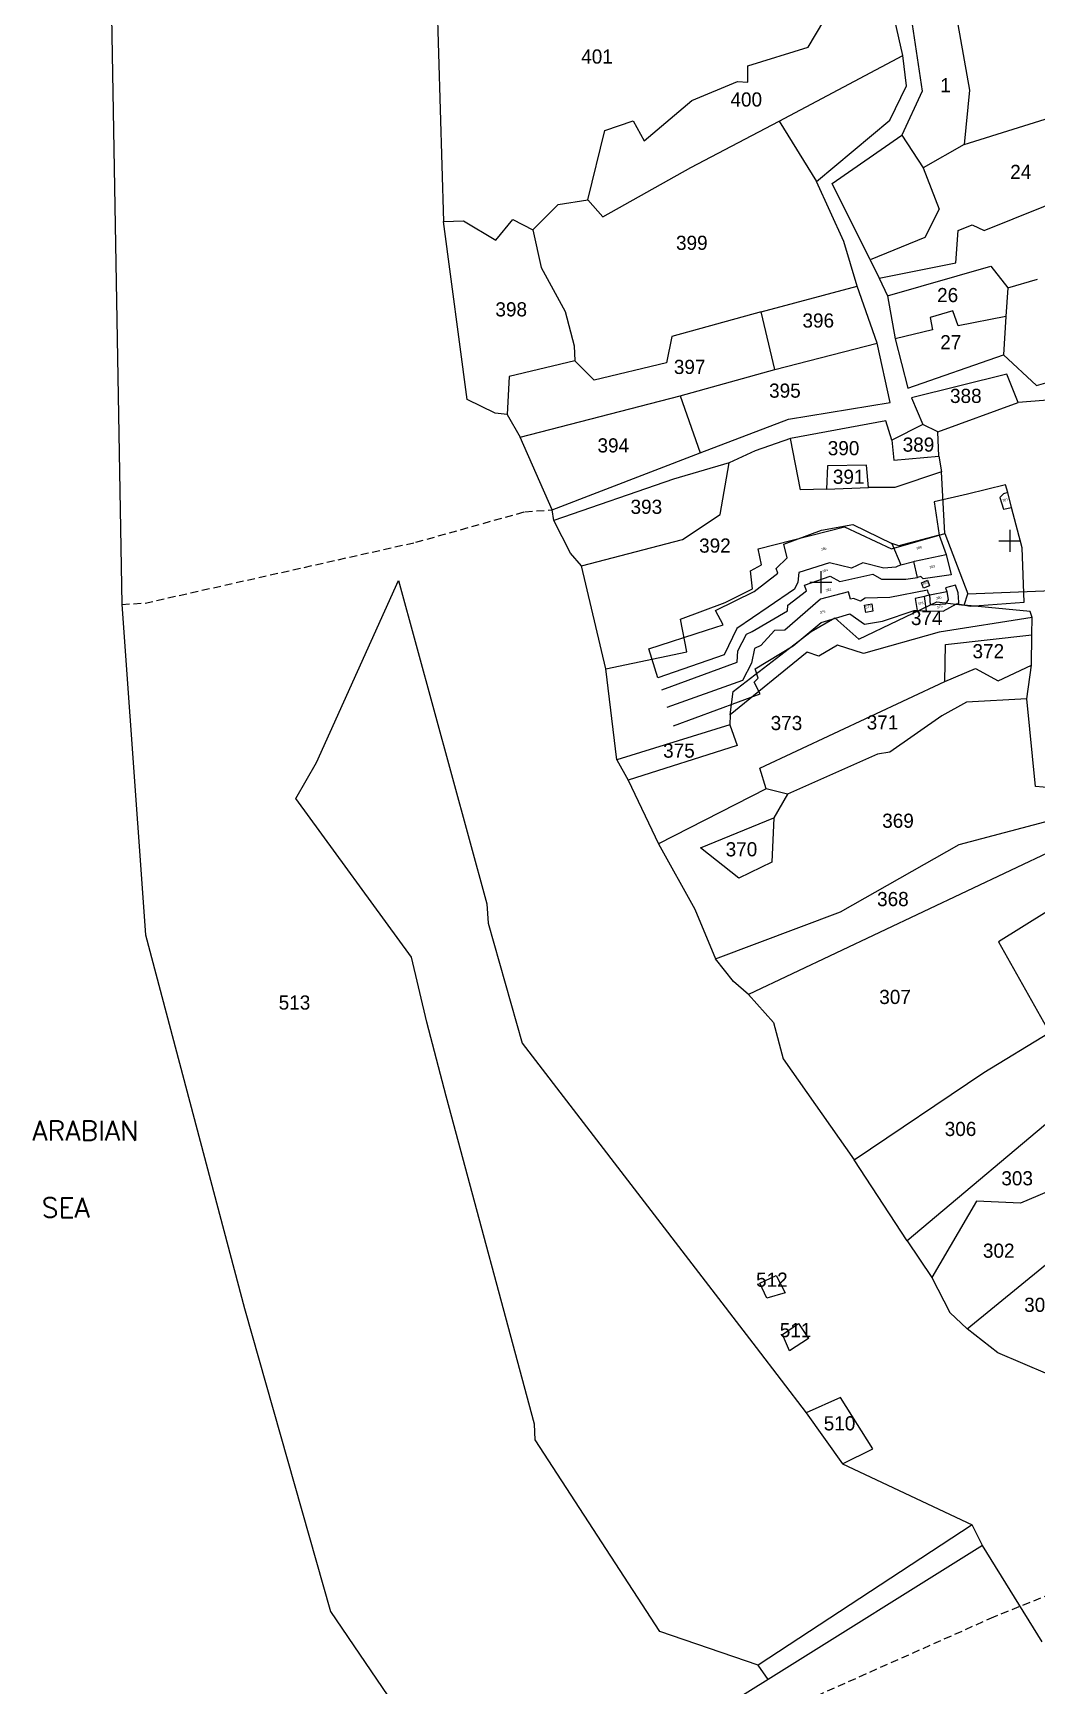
# Model space of a CAD drawing. Header units: metres. Extents: x 276552 to 278749, y 2059817 to 2062422.
# Drawn here: x 276552 to 277199, y 2060442 to 2061507 of the extents above; entities that cross this region are included whole.
import ezdxf
from ezdxf.enums import TextEntityAlignment as Align

# ---------------------------------------------------------------- set-up
doc = ezdxf.new("R2010")
doc.units = ezdxf.units.M
doc.linetypes.add('DASHED', pattern=[0.75, 0.5, -0.25])
for name, color, linetype in [('LINE_FOOTPATH', 1, 'DASHED'), ('OFF', 1, 'Continuous'), ('POLY_PARCEL', 6, 'Continuous'), ('POLY_ROAD', 30, 'Continuous'), ('POLY_WATER', 4, 'Continuous'), ('TEXT_MAPOUT', 7, 'Continuous'), ('TEXT_PARCEL', 7, 'Continuous'), ('V_BOUND_LINE', 7, 'Continuous')]:
    doc.layers.add(name, color=color, linetype=linetype)
doc.styles.get("Standard").update_dxf_attribs({"font": 'simplex.shx'})
doc.styles.add('TEXT_MAP', font='')
doc.styles.get('TEXT_MAP').set_extended_font_data('Kruti Dev 050')

msp = doc.modelspace()

# ---------------------------------------------------------------- linework, layer by layer
for points in [[(277182, 2061187.3), (277182, 2061173.1)], [(277174.9, 2061180.2), (277189.1, 2061180.2)], [(277053.1, 2061153.4), (277067.3, 2061153.4)], [(277060.2, 2061160.5), (277060.2, 2061146.3)]]:
    msp.add_lwpolyline(points)
at = {"layer": 'LINE_FOOTPATH', "ltscale": 10}
for p, q in [((276799.1, 2061179.2), (276869.4, 2061198.9)), ((276869.4, 2061198.9), (276886.9, 2061200)), ((276624.7, 2061140), (276799.1, 2061179.2)), ((276609.6, 2061139.1), (276624.7, 2061140)), ((277347.9, 2060557.1), (277171.5, 2060486.2)), ((277171.5, 2060486.2), (277012.1, 2060415.2))]:
    msp.add_line(p, q, dxfattribs=at)
at = {"layer": 'OFF'}
for p, q in [((277130.5, 2061145.3), (277126.9, 2061144.2)), ((277152.5, 2061138.6), (277154.8, 2061145.9)), ((277164.4, 2060532.4), (277157.6, 2060545.8)), ((277026.3, 2060446), (277019.7, 2060455.2))]:
    msp.add_line(p, q, dxfattribs=at)
at = {"layer": 'POLY_PARCEL'}
for p, q in [((276812.3, 2061542.9), (276817, 2061385.9)), ((277051.9, 2061498.4), (277062.1, 2061515.3)), ((277148.5, 2061513.1), (277156, 2061470.6)), ((277013, 2061486.4), (277051.9, 2061498.4)), ((277013, 2061475.8), (277013, 2061486.4)), ((277033.4, 2061450.6), (277112.9, 2061493)), ((276977, 2061464.1), (277006.4, 2061476.3)), ((277006.4, 2061476.3), (277013, 2061475.8)), ((277152.6, 2061435.6), (277283.3, 2061476.5)), ((276946.2, 2061438.1), (276977, 2061464.1)), ((277156, 2061470.6), (277152.6, 2061435.6)), ((276909.9, 2061400), (276920.9, 2061444.7)), ((276920.9, 2061444.7), (276939.1, 2061450.9)), ((276939.1, 2061450.9), (276946.2, 2061438.1)), ((276976.3, 2061420.9), (277033.4, 2061450.6)), ((277033.4, 2061450.6), (277057.3, 2061411.8)), ((277152.6, 2061435.6), (277126.2, 2061420.5)), ((277165.5, 2061380.3), (277293.1, 2061431.6)), ((276919.7, 2061389), (276976.3, 2061420.9)), ((276890.9, 2061396.9), (276909.9, 2061400)), ((276909.9, 2061400), (276919.7, 2061389)), ((276850.6, 2061374), (276861.7, 2061387.3)), ((276861.7, 2061387.3), (276874.5, 2061380.7)), ((276874.5, 2061380.7), (276890.9, 2061396.9)), ((276817, 2061385.9), (276829.8, 2061386.4)), ((276832.2, 2061271.3), (276817, 2061385.9)), ((276829.8, 2061386.4), (276850.6, 2061374)), ((276874.5, 2061380.7), (276879.9, 2061356.3)), ((277147.2, 2061359.3), (277148.7, 2061380.3)), ((277148.7, 2061380.3), (277157.7, 2061383.8)), ((277157.7, 2061383.8), (277165.5, 2061380.3)), ((276879.9, 2061356.3), (276895.4, 2061328)), ((277097.7, 2061349.5), (277147.2, 2061359.3)), ((277103.1, 2061338.1), (277169.7, 2061357.3)), ((277169.7, 2061357.3), (277180.7, 2061343.3)), ((277180.7, 2061343.3), (277199.8, 2061348.8)), ((277021.6, 2061327.8), (277083.6, 2061344.3)), ((277180.7, 2061343.3), (277179.3, 2061324.8)), ((276895.4, 2061328), (276901.2, 2061305.9)), ((277021.6, 2061327.8), (276964.1, 2061311.8)), ((277030.5, 2061290.6), (277021.6, 2061327.8)), ((277145.2, 2061328.3), (277130.7, 2061324.2)), ((277130.7, 2061324.2), (277132.2, 2061316.2)), ((277148.7, 2061318.8), (277145.2, 2061328.3)), ((277179.3, 2061324.8), (277148.7, 2061318.8)), ((277179.3, 2061324.8), (277177.9, 2061300.1)), ((277132.2, 2061316.2), (277108, 2061310.3)), ((276901.2, 2061305.9), (276901.6, 2061296.2)), ((276964.1, 2061311.8), (276960.6, 2061294.8)), ((277030.5, 2061290.6), (277096.4, 2061307.6)), ((276901.6, 2061296.2), (276859.2, 2061286)), ((276914.1, 2061283.8), (276901.6, 2061296.2)), ((276960.6, 2061294.8), (276914.1, 2061283.8)), ((276859.2, 2061286), (276857.9, 2061261.6)), ((276969.4, 2061273.7), (277030.5, 2061290.6)), ((276850.3, 2061262.5), (276832.2, 2061271.3)), ((276866.3, 2061247), (276969.4, 2061273.7)), ((276969.4, 2061273.7), (276982.4, 2061236.8)), ((276857.9, 2061261.6), (276850.3, 2061262.5)), ((276857.9, 2061261.6), (276866.3, 2061247)), ((277135.6, 2061250.3), (277187.4, 2061269.2)), ((277135.6, 2061250.3), (277126, 2061255.1)), ((277136.1, 2061234.8), (277135.6, 2061250.3)), ((276886.9, 2061200), (276866.3, 2061247)), ((277047.1, 2061213), (277040.6, 2061246)), ((277106, 2061245), (277107.3, 2061232.1)), ((276995.3, 2061197), (277001.1, 2061230.5)), ((277064.4, 2061228.5), (277063.9, 2061213.5)), ((277089.6, 2061229), (277064.4, 2061228.5)), ((277090.9, 2061214.4), (277089.6, 2061229)), ((277107.3, 2061232.1), (277136.1, 2061234.8)), ((277136.1, 2061234.8), (277137.9, 2061224.6)), ((277137.9, 2061224.6), (277107.8, 2061214.4)), ((277140.1, 2061184.8), (277137.9, 2061224.6)), ((277063.9, 2061213.5), (277047.1, 2061213)), ((277063.9, 2061213.5), (277090.9, 2061214.4)), ((277107.8, 2061214.4), (277090.9, 2061214.4)), ((277154.6, 2061210.2), (277133.1, 2061205.2)), ((277179.1, 2061216.3), (277154.6, 2061210.2)), ((277177.9, 2061210.4), (277175.5, 2061208)), ((277175.5, 2061208), (277177.8, 2061200.6)), ((277180.6, 2061211.2), (277177.9, 2061210.4)), ((277180.6, 2061211.2), (277179.1, 2061216.3)), ((277183.1, 2061201.6), (277180.6, 2061211.2)), ((276971, 2061181), (276995.3, 2061197)), ((277133.1, 2061205.2), (277136.5, 2061183.7)), ((277177.8, 2061200.6), (277183.1, 2061201.6)), ((277190, 2061175.6), (277183.1, 2061201.6)), ((276898.8, 2061172.1), (276888.1, 2061193.3)), ((277019.7, 2061174.9), (277075.5, 2061189.1)), ((277036.2, 2061177.9), (277060.5, 2061187)), ((277060.5, 2061187), (277080.8, 2061190.6)), ((277075.5, 2061189.1), (277105.6, 2061175)), ((277080.8, 2061190.6), (277105.9, 2061178.3)), ((277105.6, 2061175), (277140.1, 2061184.8)), ((277140.1, 2061184.8), (277154.8, 2061145.9)), ((276905.9, 2061164.1), (276971, 2061181)), ((277021.9, 2061164.7), (277019.7, 2061174.9)), ((277038.5, 2061169.1), (277036.2, 2061177.9)), ((277110.4, 2061177), (277105.9, 2061178.3)), ((277105.9, 2061178.3), (277111.8, 2061164.6)), ((277136.5, 2061183.7), (277110.4, 2061177)), ((277136.5, 2061183.7), (277141, 2061171.4)), ((277191.2, 2061140.6), (277190, 2061175.6)), ((276905.9, 2061164.1), (276898.8, 2061172.1)), ((276921.5, 2061097.7), (276905.9, 2061164.1)), ((277014.9, 2061160.7), (277021.9, 2061164.7)), ((277031.3, 2061162.2), (277038.5, 2061169.1)), ((277065.7, 2061166), (277046, 2061159.7)), ((277080, 2061162.6), (277065.7, 2061166)), ((277087.3, 2061165.9), (277080, 2061162.6)), ((277100.7, 2061162.4), (277087.3, 2061165.9)), ((277111.8, 2061164.6), (277108.4, 2061163.2)), ((277111.8, 2061164.6), (277120.1, 2061166.7)), ((277120.1, 2061166.7), (277120.6, 2061167)), ((277122.4, 2061156.5), (277120.1, 2061166.7)), ((277120.6, 2061167), (277141, 2061171.4)), ((277141, 2061171.4), (277144.2, 2061158.3)), ((276735, 2061037.3), (276788, 2061154.6)), ((276788, 2061154.6), (276844.9, 2060946)), ((277016.2, 2061149.2), (277014.9, 2061160.7)), ((277017.1, 2061147.5), (277032.4, 2061159.3)), ((277032.4, 2061159.3), (277031.3, 2061162.2)), ((277045.4, 2061153.4), (277043.2, 2061148.9)), ((277046, 2061159.7), (277045.4, 2061153.4)), ((277049.6, 2061151.6), (277066.2, 2061157.3)), ((277066.2, 2061157.3), (277072.4, 2061153.8)), ((277072.4, 2061153.8), (277093.6, 2061158.7)), ((277093.6, 2061158.7), (277099.2, 2061155.5)), ((277099.2, 2061155.5), (277114.9, 2061155.4)), ((277108.4, 2061163.2), (277100.7, 2061162.4)), ((277114.9, 2061155.4), (277122.4, 2061156.5)), ((277124.5, 2061157.2), (277122.4, 2061156.5)), ((277126.1, 2061155.6), (277124.5, 2061157.2)), ((277125, 2061153.1), (277129, 2061154.7)), ((277126.3, 2061149.7), (277125, 2061153.1)), ((277144.2, 2061158.3), (277126.1, 2061155.6)), ((277129, 2061154.7), (277130.1, 2061151.2)), ((276992.3, 2061135.3), (277017.1, 2061147.5)), ((276998.5, 2061140.3), (277016.2, 2061149.2)), ((277043.2, 2061148.9), (277026.2, 2061137.4)), ((277060, 2061142.5), (277036.9, 2061122.5)), ((277038.8, 2061138.7), (277050.9, 2061147.8)), ((277050.9, 2061147.8), (277049.6, 2061151.6)), ((277078, 2061147.2), (277060, 2061142.5)), ((277079.3, 2061142.6), (277078, 2061147.2)), ((277081.2, 2061143), (277079.3, 2061142.6)), ((277085.8, 2061141.3), (277081.2, 2061143)), ((277088.7, 2061143.1), (277085.8, 2061141.3)), ((277104.6, 2061143.5), (277088.7, 2061143.1)), ((277128.9, 2061148.3), (277104.6, 2061143.5)), ((277126.9, 2061144.2), (277121, 2061142.9)), ((277121, 2061142.9), (277122.2, 2061135.3)), ((277130.1, 2061151.2), (277126.3, 2061149.7)), ((277128.2, 2061135), (277126.9, 2061144.2)), ((277129.5, 2061146.2), (277128.9, 2061148.3)), ((277130.5, 2061145.3), (277129.5, 2061146.2)), ((277130.5, 2061145.3), (277141.3, 2061147.5)), ((277130.9, 2061138.7), (277130.5, 2061145.3)), ((277146.9, 2061151.5), (277140.6, 2061149.9)), ((277140.6, 2061149.9), (277141.3, 2061147.5)), ((277141.3, 2061147.5), (277142.2, 2061142)), ((277148.7, 2061146.7), (277146.9, 2061151.5)), ((277149, 2061140.6), (277148.7, 2061146.7)), ((276969.8, 2061129.7), (276998.5, 2061140.3)), ((276997.3, 2061126), (276992.3, 2061135.3)), ((277026.2, 2061137.4), (277006.1, 2061123.6)), ((277015.8, 2061121.7), (277038.6, 2061135)), ((277038.6, 2061135), (277038.8, 2061138.7)), ((277060.4, 2061127.5), (277078.8, 2061133)), ((277078.8, 2061133), (277088.2, 2061126.3)), ((277084.6, 2061116.8), (277135, 2061140.7)), ((277088.4, 2061138.7), (277093.1, 2061139.4)), ((277089.1, 2061134), (277088.4, 2061138.7)), ((277093.7, 2061134.8), (277089.1, 2061134)), ((277093.1, 2061139.4), (277093.7, 2061134.8)), ((277099.9, 2061128.4), (277120.3, 2061135.2)), ((277120.3, 2061135.2), (277122.2, 2061135.3)), ((277122.2, 2061135.3), (277128.2, 2061135)), ((277128.2, 2061135), (277139, 2061134.8)), ((277140.3, 2061139.3), (277130.9, 2061138.7)), ((277135, 2061140.7), (277152.5, 2061138.6)), ((277139, 2061134.8), (277147.5, 2061139.4)), ((277142.2, 2061142), (277140.3, 2061139.3)), ((277147.5, 2061139.4), (277148.6, 2061139.5)), ((277148.6, 2061139.5), (277149, 2061140.6)), ((277148.6, 2061139.5), (277156.3, 2061138)), ((277156.3, 2061138), (277191.2, 2061140.6)), ((276949.2, 2061110.5), (276986.5, 2061122.6)), ((276973.8, 2061108.5), (276969.8, 2061129.7)), ((276986.5, 2061122.6), (276997.3, 2061126)), ((277006.1, 2061123.6), (276997.9, 2061106.6)), ((277003.6, 2061083), (277054, 2061121.6)), ((277012.2, 2061119.9), (277015.8, 2061121.7)), ((277030.3, 2061122.3), (277021.4, 2061112.6)), ((277036.9, 2061122.5), (277030.3, 2061122.3)), ((277042.4, 2061112.5), (277060.4, 2061127.5)), ((277054, 2061121.6), (277069.1, 2061130.5)), ((277069.1, 2061130.5), (277084.6, 2061116.8)), ((277136.4, 2061121.3), (277087.7, 2061107.5)), ((277088.2, 2061126.3), (277099.9, 2061128.4)), ((277196.4, 2061130.6), (277136.4, 2061121.3)), ((276955.2, 2061091.7), (276949.2, 2061110.5)), ((277006.6, 2061109.3), (277012.2, 2061119.9)), ((277017.5, 2061110.8), (277015.5, 2061101.3)), ((277021.4, 2061112.6), (277017.5, 2061110.8)), ((277017.8, 2061097.5), (277042.4, 2061112.5)), ((277070.9, 2061112.8), (277058.9, 2061105.7)), ((277087.7, 2061107.5), (277070.9, 2061112.8)), ((277140, 2061089.4), (277140.4, 2061113.3)), ((277140.4, 2061113.3), (277196.2, 2061119.6)), ((276921.5, 2061097.7), (276973.8, 2061108.5)), ((276997.9, 2061106.6), (276955.2, 2061091.7)), ((276957.6, 2061084), (277006.2, 2061102)), ((277051.4, 2061108.3), (277001.8, 2061068)), ((277006.2, 2061102), (277006.6, 2061109.3)), ((277015.5, 2061101.3), (277009.7, 2061090.1)), ((277058.9, 2061105.7), (277051.4, 2061108.3)), ((277174.5, 2061089.9), (277196, 2061099.9)), ((276928.7, 2061038.9), (276921.5, 2061097.7)), ((277009.7, 2061090.1), (276961, 2061072.7)), ((277017.2, 2061089), (277019.7, 2061091.6)), ((277021.1, 2061081.4), (277017.2, 2061089)), ((277019.7, 2061091.6), (277017.8, 2061097.5)), ((277020.9, 2061033.5), (277140, 2061089.4)), ((277140, 2061089.4), (277159.9, 2061097.9)), ((277159.9, 2061097.9), (277174.5, 2061089.9)), ((276965.2, 2061060.8), (277021.1, 2061081.4)), ((277001.8, 2061068), (277003.6, 2061083)), ((277192.9, 2061078.3), (277154.1, 2061076.2)), ((277001.8, 2061068), (277001.4, 2061061.4)), ((277154.1, 2061076.2), (277138.2, 2061067.3)), ((277001.4, 2061061.4), (276928.7, 2061038.9)), ((277001.4, 2061061.4), (277006.3, 2061048.1)), ((277138.2, 2061067.3), (277104.6, 2061043.8)), ((277006.3, 2061048.1), (276935.9, 2061025.9)), ((276721.7, 2061013.9), (276735, 2061037.3)), ((276928.7, 2061038.9), (276935.9, 2061025.9)), ((277096.6, 2061042.5), (277038.7, 2061016.7)), ((277104.6, 2061043.8), (277096.6, 2061042.5)), ((276935.9, 2061025.9), (276955.5, 2060984.7)), ((277024.9, 2061020.2), (277020.9, 2061033.5)), ((277024.9, 2061020.2), (276955.5, 2060984.7)), ((277038.7, 2061016.7), (277024.9, 2061020.2)), ((277038.7, 2061016.7), (277029.8, 2061001.6)), ((276796.3, 2060911.8), (276721.7, 2061013.9)), ((276982.5, 2060982.1), (277029.8, 2061001.6)), ((277029.8, 2061001.6), (277028.5, 2060972.9)), ((277149.4, 2060984.4), (277211.8, 2061000.8)), ((276955.5, 2060984.7), (276979, 2060942.7)), ((277072.9, 2060940.9), (277149.4, 2060984.4)), ((277007.3, 2060962.7), (276982.5, 2060982.1)), ((277028.5, 2060972.9), (277007.3, 2060962.7)), ((277210.5, 2060980.9), (277013.6, 2060887.7)), ((277226.5, 2060954), (277174.7, 2060921.6)), ((276844.9, 2060946), (276845.8, 2060933.7)), ((276979, 2060942.7), (276992.3, 2060910.7)), ((276992.3, 2060910.7), (277072.9, 2060940.9)), ((276845.8, 2060933.7), (276867.7, 2060856.2)), ((277174.7, 2060921.6), (277207.6, 2060863.1)), ((276806.1, 2060869.8), (276796.3, 2060911.8)), ((277003.9, 2060896.1), (276992.3, 2060910.7)), ((277013.6, 2060887.7), (277003.9, 2060896.1)), ((277013.6, 2060887.7), (277029.6, 2060869.6)), ((276818.6, 2060822.1), (276806.1, 2060869.8)), ((277029.6, 2060869.6), (277035.8, 2060846.2)), ((276867.7, 2060856.2), (277018.5, 2060660.1)), ((277165.2, 2060837.3), (277207.6, 2060863.1)), ((277035.8, 2060846.2), (277081.6, 2060781)), ((277081.6, 2060781), (277165.2, 2060837.3)), ((277228.1, 2060823.3), (277115.7, 2060728.8)), ((276875.6, 2060610.6), (276818.6, 2060822.1)), ((277115.7, 2060728.8), (277081.6, 2060781)), ((277212.7, 2060763.3), (277188.8, 2060753.1)), ((277160.5, 2060754.3), (277131.8, 2060705.2)), ((277188.8, 2060753.1), (277160.5, 2060754.3)), ((277115.7, 2060728.8), (277131.8, 2060705.2)), ((277154.4, 2060672), (277226.9, 2060731.4)), ((277020.8, 2060701.6), (277031.4, 2060706.4)), ((277031.4, 2060706.4), (277037.2, 2060695.4)), ((277025.3, 2060691.8), (277020.8, 2060701.6)), ((277037.2, 2060695.4), (277025.3, 2060691.8)), ((277131.8, 2060705.2), (277143.3, 2060682.6)), ((277035.5, 2060668.4), (277045.7, 2060675.5)), ((277045.7, 2060675.5), (277052.3, 2060665.8)), ((277143.3, 2060682.6), (277154.4, 2060672)), ((277039.9, 2060657.8), (277035.5, 2060668.4)), ((277052.3, 2060665.8), (277039.9, 2060657.8)), ((277174.3, 2060656.6), (277154.4, 2060672)), ((277018.5, 2060660.1), (277050.7, 2060617.9)), ((277226.6, 2060634.1), (277174.3, 2060656.6)), ((277072.8, 2060627.9), (277050.7, 2060617.9)), ((277093.6, 2060594.8), (277072.8, 2060627.9)), ((276876, 2060600.6), (276875.6, 2060610.6)), ((277050.7, 2060617.9), (277074.2, 2060585)), ((276956.4, 2060477), (276876, 2060600.6)), ((277074.2, 2060585), (277093.6, 2060594.8)), ((277074.2, 2060585), (277157.6, 2060545.8)), ((277202.9, 2060470.3), (277164.4, 2060532.4)), ((277019.7, 2060455.2), (276956.4, 2060477)), ((277026.3, 2060446), (276846.1, 2060334.3))]:
    msp.add_line(p, q, dxfattribs=at)
at = {"layer": 'POLY_ROAD'}
for p, q in [((277112.9, 2061493), (277107.9, 2061515.8)), ((277118.4, 2061517.4), (277125.4, 2061470.1)), ((277115.3, 2061473.4), (277112.9, 2061493)), ((277104.6, 2061451.3), (277115.3, 2061473.4)), ((277125.4, 2061470.1), (277112.3, 2061441.7)), ((277057.3, 2061411.8), (277104.6, 2061451.3)), ((277075, 2061373.2), (277057.3, 2061411.8)), ((277083.6, 2061344.3), (277075, 2061373.2)), ((277092, 2061361.3), (277097.7, 2061349.5)), ((277097.7, 2061349.5), (277103.1, 2061338.1)), ((277096.4, 2061307.6), (277083.6, 2061344.3)), ((277103.1, 2061338.1), (277108, 2061310.3)), ((277104.8, 2061269.3), (277096.4, 2061307.6)), ((277108, 2061310.3), (277116.2, 2061278.5)), ((277116.2, 2061278.5), (277177.9, 2061300.1)), ((277177.9, 2061300.1), (277199.1, 2061280.2)), ((277180, 2061287.5), (277118.6, 2061272.4)), ((277187.4, 2061269.2), (277180, 2061287.5)), ((277199.1, 2061280.2), (277211.2, 2061283.7)), ((277118.6, 2061272.4), (277126, 2061255.1)), ((277220, 2061271.9), (277187.4, 2061269.2)), ((277039.4, 2061258.6), (277104.8, 2061269.3)), ((276982.4, 2061236.8), (277039.4, 2061258.6)), ((277102, 2061257.4), (277040.6, 2061246)), ((277106, 2061245), (277102, 2061257.4)), ((277126, 2061255.1), (277106, 2061245)), ((277017.8, 2061238.2), (277001.1, 2061230.5)), ((277040.6, 2061246), (277017.8, 2061238.2)), ((276886.9, 2061200), (276982.4, 2061236.8)), ((277001.1, 2061230.5), (276965.1, 2061219.8)), ((276965.1, 2061219.8), (276888.1, 2061193.3)), ((276888.1, 2061193.3), (276886.9, 2061200)), ((277154.8, 2061145.9), (277214.9, 2061148.4)), ((277195, 2061134.6), (277152.5, 2061138.6)), ((277196.4, 2061130.6), (277195, 2061134.6)), ((277196.2, 2061119.6), (277196.4, 2061130.6)), ((277196, 2061099.9), (277196.2, 2061119.6)), ((277192.9, 2061078.3), (277196, 2061099.9)), ((277198.6, 2061021.7), (277192.9, 2061078.3)), ((277208.4, 2061020.9), (277198.6, 2061021.7)), ((277157.6, 2060545.8), (277019.7, 2060455.2)), ((277164.4, 2060532.4), (277026.3, 2060446))]:
    msp.add_line(p, q, dxfattribs=at)
at = {"layer": 'POLY_WATER'}
for p, q in [((277067.5, 2061410.6), (277112.3, 2061441.7)), ((277112.3, 2061441.7), (277126.2, 2061420.5)), ((277126.2, 2061420.5), (277136.4, 2061394)), ((277092, 2061361.3), (277067.5, 2061410.6)), ((277136.4, 2061394), (277127.1, 2061375.6)), ((277127.1, 2061375.6), (277092, 2061361.3))]:
    msp.add_line(p, q, dxfattribs=at)
at = {"layer": 'V_BOUND_LINE'}
for p, q in [((276602.8, 2061530.8), (276609.6, 2061139.1)), ((276609.6, 2061139.1), (276624.8, 2060926.2)), ((276624.8, 2060926.2), (276688.7, 2060685.2)), ((276688.7, 2060685.2), (276744.1, 2060489.8)), ((276744.1, 2060489.8), (276846.5, 2060339.4))]:
    msp.add_line(p, q, dxfattribs=at)

# ---------------------------------------------------------------- texts
at = {"layer": 'TEXT_MAPOUT'}
for s, p in [('ARABIAN', (276551.9, 2060793.4)), ('SEA', (276557.9, 2060743.8))]:
    msp.add_text(s, height=12.68, rotation=0.0799, dxfattribs=at).set_placement(p)
at = {"layer": 'TEXT_PARCEL', "style": 'TEXT_MAP'}
for s, height, rotation, p in [('401', 9.13, 0.0799, (276915.9, 2061487.8)), ('1', 9.13, 0.0799, (277140.5, 2061469.3)), ('400', 9.13, 0.0799, (277012.1, 2061460.1)), ('24', 9.13, 0.0799, (277189, 2061413.4)), ('399', 9.13, 0.0799, (276977, 2061367.7)), ('398', 9.13, 0.0799, (276860.6, 2061324.8)), ('26', 9.13, 0.0799, (277141.9, 2061334)), ('396', 9.13, 0.0799, (277058.5, 2061317.6)), ('27', 9.13, 0.0799, (277143.9, 2061303.6)), ('397', 9.13, 0.0799, (276975.6, 2061287.7)), ('395', 9.13, 0.0799, (277037, 2061272.4)), ('388', 9.13, 0.0799, (277153.6, 2061269)), ('394', 9.13, 0.0799, (276926.4, 2061237.1)), ('390', 9.13, 0.0799, (277074.8, 2061235.3)), ('389', 9.13, 0.0799, (277123.1, 2061237.6)), ('391', 9.13, 0.0799, (277078.1, 2061216.9)), ('393', 9.13, 0.0799, (276947.7, 2061197.5)), ('387', 1.55, 15.2201, (277179.2, 2061205.7)), ('392', 9.13, 0.0799, (276991.9, 2061172.5)), ('385', 1.55, 15.2201, (277062.2, 2061174.2)), ('386', 1.55, 15.2201, (277123.7, 2061175)), ('383', 1.55, 15.2201, (277132.1, 2061162.7)), ('384', 1.55, 15.2201, (277063.1, 2061160.2)), ('382', 1.55, 15.2201, (277127.6, 2061152.2)), ('381', 1.55, 15.2201, (277065.3, 2061147.8)), ('380', 1.55, 15.2201, (277136.3, 2061142.6)), ('376', 1.55, 15.2201, (277061.5, 2061133.5)), ('377', 1.55, 15.2201, (277091, 2061136.8)), ('374', 9.13, 0.0799, (277128.4, 2061125.8)), ('378', 1.55, 15.2201, (277124.7, 2061139)), ('379', 1.55, 15.2201, (277137, 2061136.8)), ('372', 9.13, 0.0799, (277168.1, 2061104.4)), ('371', 9.13, 0.0799, (277099.9, 2061058.5)), ('373', 9.13, 0.0799, (277038, 2061058.1)), ('375', 9.13, 0.0799, (276968.7, 2061040.3)), ('369', 9.13, 0.0799, (277109.9, 2060995.1)), ('370', 9.13, 0.0799, (277009, 2060976.7)), ('368', 9.13, 0.0799, (277106.6, 2060944.6)), ('513', 9.13, 0.0799, (276720.9, 2060877.9)), ('307', 9.13, 0.0799, (277108, 2060881.5)), ('306', 9.13, 0.0799, (277150.2, 2060796.4)), ('303', 9.13, 0.0799, (277186.7, 2060764.6)), ('302', 9.13, 0.0799, (277174.8, 2060717.9)), ('512', 9.13, 0.0799, (277028.6, 2060699.2)), ('301', 9.13, 0.0799, (277201.4, 2060683)), ('511', 9.13, 0.0799, (277043.9, 2060666.7)), ('510', 9.13, 0.0799, (277072.2, 2060606.6))]:
    msp.add_text(s, height=height, rotation=rotation, dxfattribs=at).set_placement(p, align=Align.CENTER)

doc.saveas('drawing.dxf')
